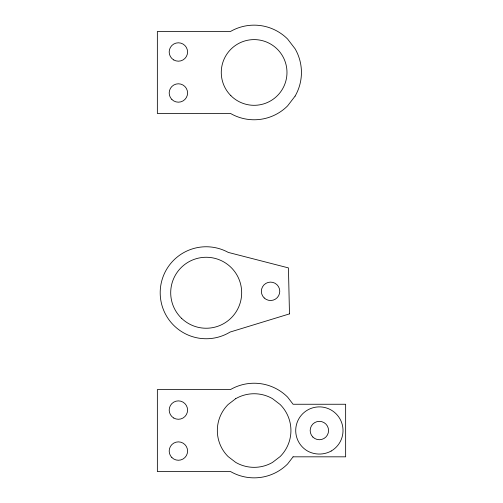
<?xml version="1.0" encoding="UTF-8"?>
<svg xmlns="http://www.w3.org/2000/svg" width="503" height="503" viewBox="0 0 503 503"><rect width="100%" height="100%" fill="white"/><g stroke="black" fill="none" stroke-linecap="round" stroke-linejoin="round"><path stroke-width="0.75" d="M295.098 96.117L287.578 105.913A47.307 47.307 0 0 1 230.468 113.433L157.357 113.502L157.351 31.494L230.468 31.488A47.307 47.307 0 0 1 287.578 39.008L295.098 48.804A47.307 47.307 0 0 1 295.098 96.117M293.086 456.825L287.584 463.992A47.307 47.307 0 0 1 230.475 471.512L157.364 471.581L157.357 389.574L230.475 389.567A47.307 47.307 0 0 1 287.584 397.087L293.086 404.255L345.649 404.255L345.649 456.825L293.086 456.825M235.731 398.672L228.111 404.519A36.794 36.794 0 0 0 228.111 456.561L235.731 462.408A36.794 36.794 0 0 0 272.532 462.408L280.152 456.561A36.794 36.794 0 0 0 280.152 404.519L272.532 398.672A36.794 36.794 0 0 0 235.731 398.672M331.194 451.028C323.913 455.07 314.821 455.07 307.54 451.028A23.654 23.654 0 0 1 301.247 415.333A23.654 23.654 0 0 1 337.488 415.333A23.654 23.654 0 0 1 331.194 451.028M289.476 313.891L230.072 332.062A45.993 45.993 0 0 1 160.206 293.783A45.993 45.993 0 0 1 228.287 252.418L288.445 267.904L289.476 313.891M264.207 297.958A9.199 9.199 0 0 0 279.505 293.494A9.199 9.199 0 0 0 267.986 282.479A9.199 9.199 0 0 0 264.207 297.958M171.888 457.573A9.199 9.199 0 0 0 187.273 453.448A9.199 9.199 0 0 0 176.006 442.181A9.199 9.199 0 0 0 171.888 457.573M173.786 418.043A9.199 9.199 0 0 0 187.581 410.077A9.199 9.199 0 0 0 173.786 402.111A9.199 9.199 0 0 0 173.786 418.043M312.866 437.044A9.199 9.199 0 0 0 328.252 432.92A9.199 9.199 0 0 0 316.991 421.652A9.199 9.199 0 0 0 312.866 437.044M181.665 318.399A35.48 35.48 0 0 0 240.66 301.165A35.48 35.48 0 0 0 196.239 258.693A35.48 35.48 0 0 0 181.665 318.399M173.78 59.958A9.199 9.199 0 0 0 187.575 51.991A9.199 9.199 0 0 0 173.78 44.025A9.199 9.199 0 0 0 173.78 59.958M171.881 99.493A9.199 9.199 0 0 0 187.267 95.369A9.199 9.199 0 0 0 176 84.102A9.199 9.199 0 0 0 171.881 99.493M230.896 95.689A32.852 32.852 0 0 0 285.861 80.964A32.852 32.852 0 0 0 245.621 40.724A32.852 32.852 0 0 0 230.896 95.689"/></g></svg>
